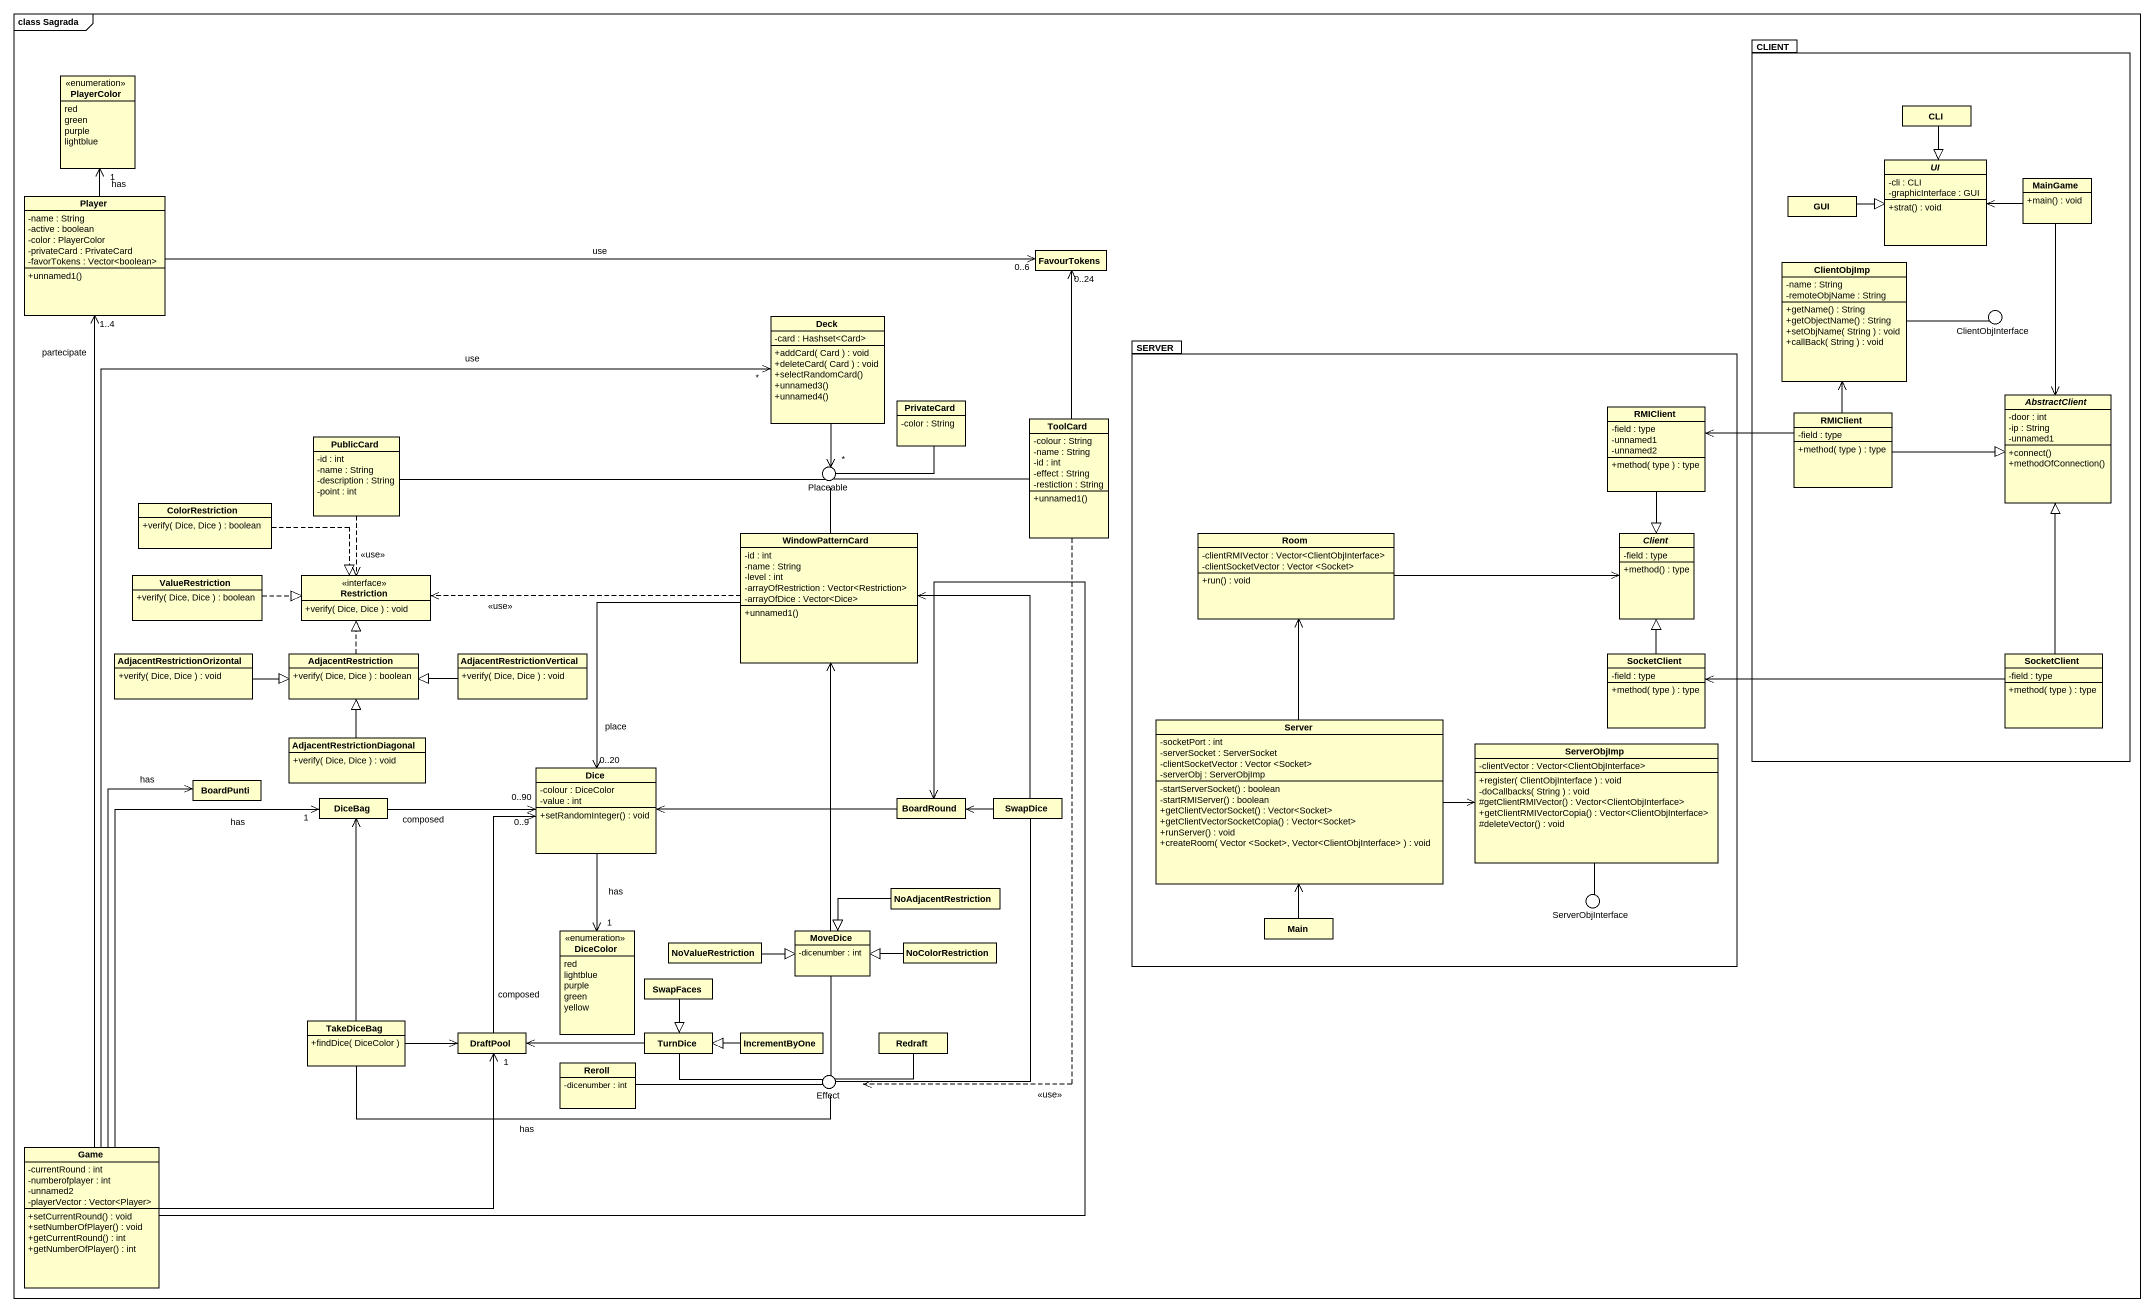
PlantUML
@startuml
mainframe class Sagrada
allowmixing
hide circle
hide empty members
skinparam classAttributeIconSize 0
package CLIENT {
  class CLI
  abstract class UI {
    -cli : CLI
    -graphicInterface : GUI
    +strat() : void
  }
  class GUI
  class MainGame {
    +main() : void
  }
  class ClientObjImp {
    -name : String
    -remoteObjName : String
    +getName() : String
    +getObjectName() : String
    +setObjName( String ) : void
    +callBack( String ) : void
  }
  abstract class AbstractClient {
    -door : int
    -ip : String
    -unnamed1
    +connect()
    +methodOfConnection()
  }
  class "RMIClient" as RMIClient_2 {
    -field : type
    +method( type ) : type
  }
  class "SocketClient" as SocketClient_2 {
    -field : type
    +method( type ) : type
  }
}
enum PlayerColor {
  red
  green
  purple
  lightblue
}
class Player {
  -name : String
  -active : boolean
  -color : PlayerColor
  -privateCard : PrivateCard
  -favorTokens : Vector<boolean>
  +unnamed1()
}
class FavourTokens
class Deck {
  -card : Hashset<Card>
  +addCard( Card ) : void
  +deleteCard( Card ) : void
  +selectRandomCard()
  +unnamed3()
  +unnamed4()
}
() ClientObjInterface
package SERVER {
  class RMIClient {
    -field : type
    -unnamed1
    -unnamed2
    +method( type ) : type
  }
  class Room {
    -clientRMIVector : Vector<ClientObjInterface>
    -clientSocketVector : Vector <Socket>
    +run() : void
  }
  abstract class Client {
    -field : type
    +method() : type
  }
  class SocketClient {
    -field : type
    +method( type ) : type
  }
  class Server {
    -socketPort : int
    -serverSocket : ServerSocket
    -clientSocketVector : Vector <Socket>
    -serverObj : ServerObjImp
    -startServerSocket() : boolean
    -startRMIServer() : boolean
    +getClientVectorSocket() : Vector<Socket>
    +getClientVectorSocketCopia() : Vector<Socket>
    +runServer() : void
    +createRoom( Vector <Socket>, Vector<ClientObjInterface> ) : void
  }
  class ServerObjImp {
    -clientVector : Vector<ClientObjInterface>
    +register( ClientObjInterface ) : void
    -doCallbacks( String ) : void
    #getClientRMIVector() : Vector<ClientObjInterface>
    +getClientRMIVectorCopia() : Vector<ClientObjInterface>
    #deleteVector() : void
  }
  class Main
}
class PrivateCard {
  -color : String
}
class PublicCard {
  -id : int
  -name : String
  -description : String
  -point : int
}
class ToolCard {
  -colour : String
  -name : String
  -id : int
  -effect : String
  -restiction : String
  +unnamed1()
}
() Placeable
class ColorRestriction {
  +verify( Dice, Dice ) : boolean
}
class WindowPatternCard {
  -id : int
  -name : String
  -level : int
  -arrayOfRestriction : Vector<Restriction>
  -arrayOfDice : Vector<Dice>
  +unnamed1()
}
class ValueRestriction {
  +verify( Dice, Dice ) : boolean
}
interface Restriction {
  +verify( Dice, Dice ) : void
}
class AdjacentRestrictionOrizontal {
  +verify( Dice, Dice ) : void
}
class AdjacentRestriction {
  +verify( Dice, Dice ) : boolean
}
class AdjacentRestrictionVertical {
  +verify( Dice, Dice ) : void
}
class AdjacentRestrictionDiagonal {
  +verify( Dice, Dice ) : void
}
class BoardPunti
class Dice {
  -colour : DiceColor
  -value : int
  +setRandomInteger() : void
}
class DiceBag
class BoardRound
class SwapDice
class NoAdjacentRestriction
() ServerObjInterface
enum DiceColor {
  red
  lightblue
  purple
  green
  yellow
}
class NoValueRestriction
class MoveDice {
  -dicenumber : int
}
class NoColorRestriction
class SwapFaces
class TakeDiceBag {
  +findDice( DiceColor )
}
class DraftPool
class TurnDice
class IncrementByOne
class Redraft
class Reroll {
  -dicenumber : int
}
() Effect
class Game {
  -currentRound : int
  -numberofplayer : int
  -unnamed2
  -playerVector : Vector<Player>
  +setCurrentRound() : void
  +setNumberOfPlayer() : void
  +getCurrentRound() : int
  +getNumberOfPlayer() : int
}
CLIENT -up- ClientObjInterface
SERVER -- ServerObjInterface
CLI --|> UI
Player -up-> "1" PlayerColor : has
Player -right-> "0..6" FavourTokens : use
GUI -right-|> UI
MainGame -left-> UI
MainGame --> AbstractClient
ClientObjImp -right- ClientObjInterface
Deck --> "*" Placeable
PrivateCard -left- Placeable
PublicCard -right- Placeable
PublicCard ..> Restriction : <<use>>
ToolCard -up-> "0..24" FavourTokens
ToolCard -left- Placeable
ToolCard ..> Effect : <<use>>
RMIClient --|> Client
RMIClient_2 -up-> ClientObjImp
RMIClient_2 -right-|> AbstractClient
RMIClient_2 -left-> RMIClient
ColorRestriction .right.|> Restriction
WindowPatternCard -up- Placeable
WindowPatternCard .left.> Restriction : <<use>>
WindowPatternCard --> "0..20" Dice : place
Room -right-> Client
ValueRestriction .right.|> Restriction
AdjacentRestrictionOrizontal -right-|> AdjacentRestriction
AdjacentRestriction .up.|> Restriction
AdjacentRestrictionVertical -left-|> AdjacentRestriction
SocketClient -up-|> Client
SocketClient_2 -up-|> AbstractClient
SocketClient_2 -left-> SocketClient
AdjacentRestrictionDiagonal -up-|> AdjacentRestriction
Server -up-> Room
Server -right-> ServerObjImp
ServerObjImp -- ServerObjInterface
Dice --> "1" DiceColor : has
DiceBag -right-> "0..90" Dice : composed
BoardRound -left-> Dice
SwapDice -up-> WindowPatternCard
SwapDice -left-> BoardRound
SwapDice -- Effect
NoAdjacentRestriction -left-|> MoveDice
NoValueRestriction -right-|> MoveDice
MoveDice -up-> WindowPatternCard
MoveDice -- Effect
NoColorRestriction -left-|> MoveDice
Main -up-> Server
SwapFaces --|> TurnDice
TakeDiceBag -up-> DiceBag
TakeDiceBag -right-> DraftPool
TakeDiceBag -right- Effect
DraftPool -up-> "0..9" Dice : composed
TurnDice -left-> DraftPool
TurnDice -right- Effect
IncrementByOne -left-|> TurnDice
Redraft -left- Effect
Reroll -right- Effect
Game -up-> "1..4" Player : partecipate
Game -up-> "*" Deck : use
Game -up-> BoardPunti : has
Game -up-> "1" DiceBag : has
Game -right-> BoardRound
Game -right-> "1" DraftPool : has
@enduml
